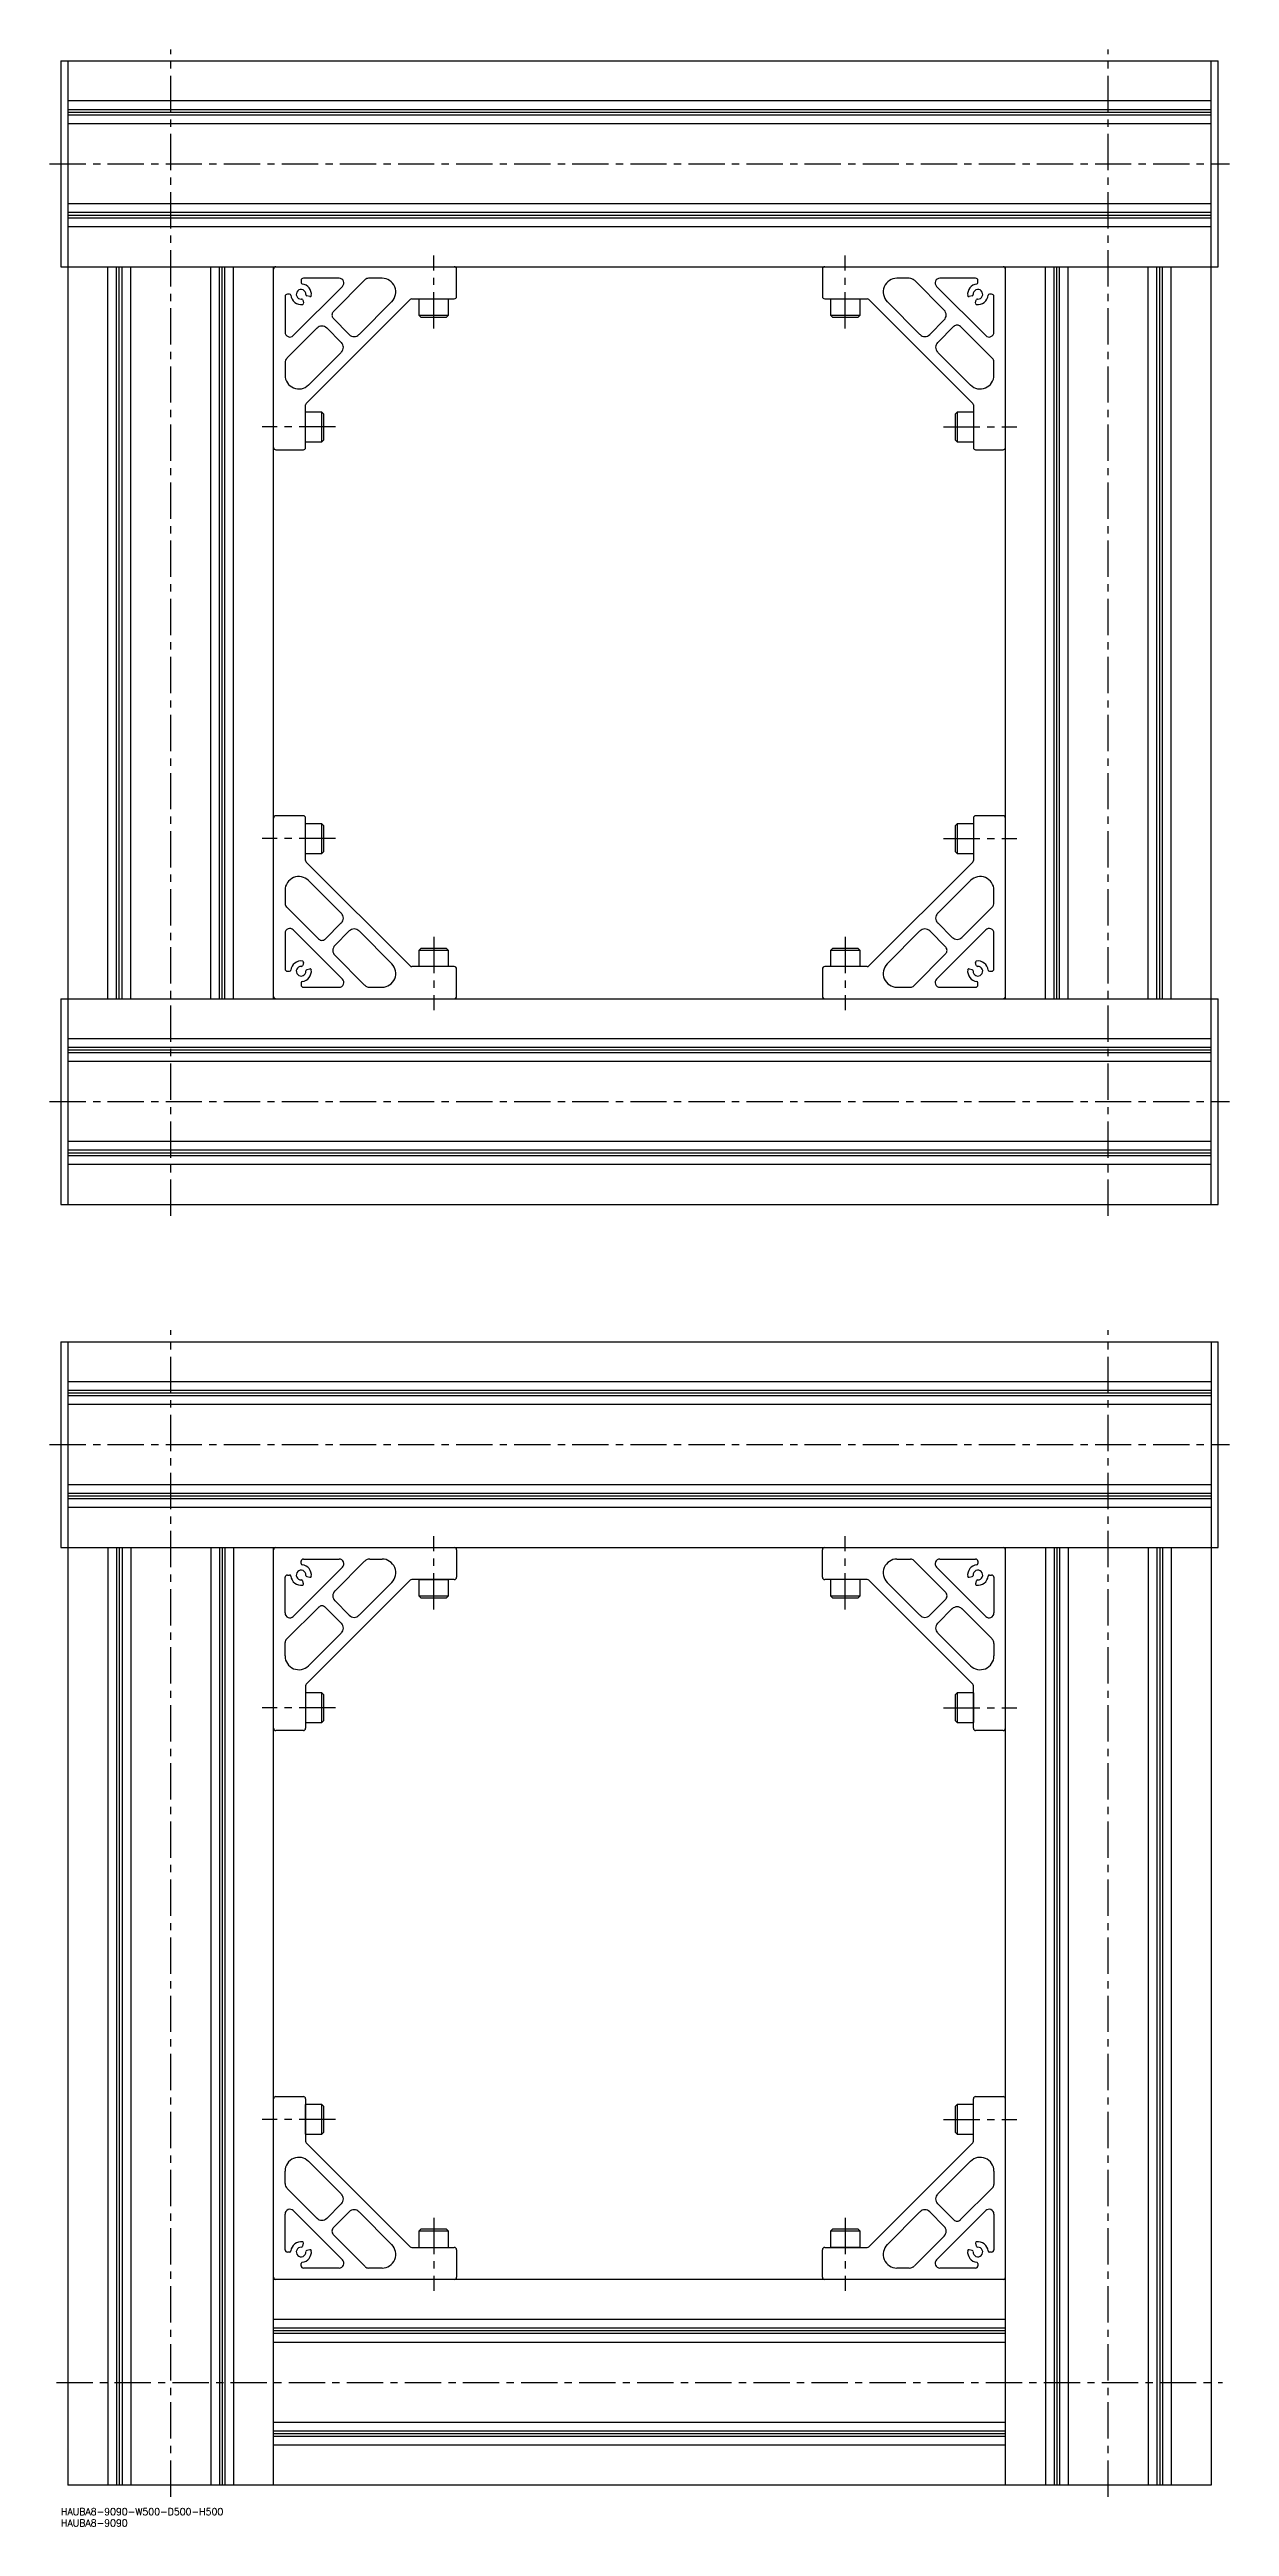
# Model space of a CAD drawing. Extents: x -5 to 1221, y -8 to 1075.
# Drawn here: x -5 to 511, y -8 to 1075 of the extents above; entities that cross this region are included whole.
import ezdxf

# ---------------------------------------------------------------- set-up
doc = ezdxf.new("R2010")
doc.units = 0
doc.header["$LTSCALE"] = 0.5
doc.linetypes.add('CENTER', pattern=[50.8, 31.75, -6.35, 6.35, -6.35])
for name, color, linetype in [('MSM_CENTER', 1, 'CENTER'), ('MSM_CONTINUOUS', 7, 'CONTINUOUS'), ('MSM_PART_NUMBER', 7, 'CONTINUOUS')]:
    doc.layers.add(name, color=color, linetype=linetype)
doc.styles.get("Standard").update_dxf_attribs({"font": 'txt.shx', "height": 3, "bigfont": 'bigfont.shx'})

# ---------------------------------------------------------------- blocks, each defined once
blk = doc.blocks.new('*U8')
at = {"layer": 'MSM_PART_NUMBER'}
blk.add_text('HAUBA8-9090-W500-D500-H500', height=3, dxfattribs=at).set_placement((0, -3))
blk = doc.blocks.new('*U9')
at = {"layer": 'MSM_PART_NUMBER'}
blk.add_text('HAUBA8-9090', height=3, dxfattribs=at).set_placement((0, -8))

msp = doc.modelspace()

# ---------------------------------------------------------------- linework, layer by layer
at = {"layer": 'MSM_CENTER'}
for p, q in [((48, 565), (48, 1075)), ((458, 565), (458, 1075)), ((-5, 1025), (511, 1025)), ((163, 953), (163, 985)), ((343, 953), (343, 985)), ((120, 910), (88, 910)), ((386, 910), (418, 910)), ((120, 730), (88, 730)), ((386, 730), (418, 730)), ((163, 687), (163, 655)), ((343, 687), (343, 655)), ((-5, 615), (511, 615)), ((48, 5), (48, 515)), ((458, 5), (458, 515)), ((-5, 465), (511, 465)), ((163, 393), (163, 425)), ((343, 393), (343, 425)), ((120, 350), (88, 350)), ((386, 350), (418, 350)), ((120, 170), (88, 170)), ((386, 170), (418, 170)), ((163, 127), (163, 95)), ((343, 127), (343, 95)), ((-2, 55), (508, 55))]:
    msp.add_line(p, q, dxfattribs=at)
at = {"layer": 'MSM_CONTINUOUS'}
for p, q in [((0, 1070), (506, 1070)), ((0, 1070), (0, 980)), ((3, 1070), (3, 570)), ((503, 570), (503, 1070)), ((506, 980), (506, 1070)), ((503, 1052.5), (3, 1052.5)), ((503, 1048.7), (3, 1048.7)), ((503, 1047.5), (3, 1047.5)), ((503, 1046.3), (3, 1046.3)), ((503, 1042.5), (3, 1042.5)), ((503, 1007.5), (3, 1007.5)), ((503, 1003.7), (3, 1003.7)), ((503, 1002.5), (3, 1002.5)), ((503, 1001.3), (3, 1001.3)), ((503, 997.5), (3, 997.5)), ((0, 980), (506, 980)), ((20.5, 660), (20.5, 980)), ((24.3, 660), (24.3, 980)), ((25.5, 660), (25.5, 980)), ((26.7, 660), (26.7, 980)), ((30.5, 660), (30.5, 980)), ((65.5, 660), (65.5, 980)), ((69.3, 660), (69.3, 980)), ((70.5, 660), (70.5, 980)), ((71.7, 660), (71.7, 980)), ((75.5, 660), (75.5, 980)), ((93, 660), (93, 980)), ((121.6, 975), (106, 975)), ((140.4, 975), (134.5, 975)), ((173, 967), (173, 979)), ((333, 979), (333, 967)), ((371, 975), (365.6, 975)), ((400, 975), (384.4, 975)), ((413, 660), (413, 980)), ((430.5, 660), (430.5, 980)), ((434.3, 660), (434.3, 980)), ((435.5, 660), (435.5, 980)), ((436.7, 660), (436.7, 980)), ((440.5, 660), (440.5, 980)), ((475.5, 660), (475.5, 980)), ((479.3, 660), (479.3, 980)), ((480.5, 660), (480.5, 980)), ((481.7, 660), (481.7, 980)), ((485.5, 660), (485.5, 980)), ((98, 967), (98, 951.4)), ((100, 968), (99, 968)), ((101.6, 949.9), (123.1, 971.4)), ((105, 974), (105, 973)), ((105.7, 965.5), (106, 964.2)), ((107.3, 920.3), (152.7, 965.7)), ((108.8, 967), (107.5, 967.3)), ((133.1, 974.4), (119, 960.3)), ((130.4, 950.4), (144.7, 964.8)), ((153.4, 966), (172, 966)), ((156.5, 966), (156.5, 958.9)), ((169.5, 958.9), (169.5, 966)), ((334, 966), (352.6, 966)), ((336.5, 966), (336.5, 958.9)), ((336.5, 966), (349.5, 966)), ((349.5, 958.9), (349.5, 966)), ((353.3, 965.7), (398.7, 920.3)), ((361.3, 964.8), (375.6, 950.4)), ((386.3, 961), (373.2, 974.1)), ((382.9, 971.4), (404.4, 949.9)), ((398.5, 967.3), (397.2, 967)), ((400, 964.2), (400.3, 965.5)), ((401, 973), (401, 974)), ((407, 968), (406, 968)), ((408, 951.4), (408, 967)), ((112, 953.3), (98.9, 940.2)), ((122.6, 946.9), (116.2, 953.3)), ((119, 957.5), (126.1, 950.4)), ((156.5, 958.9), (157.4, 958)), ((156.5, 958.9), (169.5, 958.9)), ((157.4, 958), (168.6, 958)), ((168.6, 958), (169.5, 958.9)), ((336.5, 958.9), (337.4, 958)), ((336.5, 958.9), (349.5, 958.9)), ((337.4, 958), (348.6, 958)), ((348.6, 958), (349.5, 958.9)), ((379.9, 950.4), (386.3, 956.8)), ((390.5, 954), (383.4, 946.9)), ((407.4, 939.9), (393.3, 954)), ((108.2, 928.3), (122.6, 942.6)), ((383.4, 942.6), (397.8, 928.3)), ((98, 938), (98, 932.6)), ((408, 932.6), (408, 938.5)), ((107, 901), (107, 919.6)), ((114.1, 916.5), (107, 916.5)), ((107, 903.5), (107, 916.5)), ((115, 915.6), (114.1, 916.5)), ((114.1, 903.5), (114.1, 916.5)), ((115, 904.4), (115, 915.6)), ((391.9, 916.5), (391, 915.6)), ((391, 915.6), (391, 904.4)), ((399, 916.5), (391.9, 916.5)), ((391.9, 916.5), (391.9, 903.5)), ((399, 919.6), (399, 901)), ((94, 900), (106, 900)), ((107, 903.5), (114.1, 903.5)), ((114.1, 903.5), (115, 904.4)), ((391, 904.4), (391.9, 903.5)), ((391.9, 903.5), (399, 903.5)), ((400, 900), (412, 900)), ((106, 740), (94, 740)), ((107, 720.4), (107, 739)), ((114.1, 736.5), (107, 736.5)), ((115, 735.6), (114.1, 736.5)), ((114.1, 723.5), (114.1, 736.5)), ((391.9, 736.5), (391, 735.6)), ((399, 736.5), (391.9, 736.5)), ((391.9, 736.5), (391.9, 723.5)), ((399, 739), (399, 720.4)), ((399, 736.5), (399, 723.5)), ((412, 740), (400, 740)), ((115, 724.4), (115, 735.6)), ((391, 735.6), (391, 724.4)), ((107, 723.5), (114.1, 723.5)), ((152.7, 674.3), (107.3, 719.7)), ((114.1, 723.5), (115, 724.4)), ((398.7, 719.7), (353.3, 674.3)), ((391, 724.4), (391.9, 723.5)), ((391.9, 723.5), (399, 723.5)), ((98, 707.4), (98, 701.5)), ((122.6, 697.4), (108.2, 711.7)), ((397.8, 711.7), (383.4, 697.4)), ((408, 702), (408, 707.4)), ((98.6, 700.1), (112.7, 686)), ((394, 686.7), (407.1, 699.8)), ((98, 688.6), (98, 673)), ((123.1, 668.6), (101.6, 690.1)), ((115.5, 686), (122.6, 693.1)), ((126.1, 689.6), (119.7, 683.2)), ((144.7, 675.2), (130.4, 689.6)), ((375.6, 689.6), (361.3, 675.2)), ((387, 682.5), (379.9, 689.6)), ((404.4, 690.1), (382.9, 668.6)), ((383.4, 693.1), (389.8, 686.7)), ((408, 673), (408, 688.6)), ((99, 672), (100, 672)), ((106, 675.8), (105.7, 674.5)), ((107.5, 672.7), (108.8, 673)), ((119.7, 679), (132.8, 665.9)), ((172, 674), (153.4, 674)), ((157.4, 682), (156.5, 681.1)), ((156.5, 681.1), (156.5, 674)), ((169.5, 681.1), (156.5, 681.1)), ((169.5, 674), (156.5, 674)), ((168.6, 682), (157.4, 682)), ((169.5, 681.1), (168.6, 682)), ((169.5, 674), (169.5, 681.1)), ((173, 661), (173, 673)), ((333, 673), (333, 661)), ((352.6, 674), (334, 674)), ((337.4, 682), (336.5, 681.1)), ((336.5, 681.1), (336.5, 674)), ((349.5, 681.1), (336.5, 681.1)), ((348.6, 682), (337.4, 682)), ((349.5, 681.1), (348.6, 682)), ((349.5, 674), (349.5, 681.1)), ((372.9, 665.6), (387, 679.7)), ((397.2, 673), (398.5, 672.7)), ((400.3, 674.5), (400, 675.8)), ((406, 672), (407, 672)), ((105, 667), (105, 666)), ((106, 665), (121.6, 665)), ((135, 665), (140.4, 665)), ((365.6, 665), (371.5, 665)), ((384.4, 665), (400, 665)), ((401, 666), (401, 667)), ((0, 660), (506, 660)), ((0, 660), (0, 570)), ((506, 570), (506, 660)), ((503, 642.5), (3, 642.5)), ((503, 638.7), (3, 638.7)), ((503, 637.5), (3, 637.5)), ((503, 636.3), (3, 636.3)), ((503, 632.5), (3, 632.5)), ((503, 597.5), (3, 597.5)), ((503, 593.7), (3, 593.7)), ((503, 592.5), (3, 592.5)), ((503, 591.3), (3, 591.3)), ((503, 587.5), (3, 587.5)), ((0, 570), (506, 570)), ((0, 510), (0, 420)), ((0, 510), (506, 510)), ((3, 510), (3, 10)), ((503, 510), (503, 10)), ((506, 420), (506, 510)), ((503, 492.5), (3, 492.5)), ((503, 488.7), (3, 488.7)), ((503, 487.5), (3, 487.5)), ((503, 486.3), (3, 486.3)), ((503, 482.5), (3, 482.5)), ((503, 447.5), (3, 447.5)), ((503, 443.7), (3, 443.7)), ((503, 442.5), (3, 442.5)), ((503, 441.3), (3, 441.3)), ((503, 437.5), (3, 437.5)), ((0, 420), (506, 420)), ((20.5, 420), (20.5, 10)), ((24.3, 420), (24.3, 10)), ((25.5, 420), (25.5, 10)), ((26.7, 420), (26.7, 10)), ((30.5, 420), (30.5, 10)), ((65.5, 420), (65.5, 10)), ((69.3, 420), (69.3, 10)), ((70.5, 420), (70.5, 10)), ((71.7, 420), (71.7, 10)), ((75.5, 420), (75.5, 10)), ((93, 10), (93, 420)), ((105, 413), (105, 414)), ((106, 415), (121.6, 415)), ((119.7, 401), (132.8, 414.1)), ((135, 415), (140.4, 415)), ((173, 419), (173, 407)), ((333, 407), (333, 419)), ((365.6, 415), (371.5, 415)), ((372.9, 414.4), (387, 400.3)), ((384.4, 415), (400, 415)), ((401, 414), (401, 413)), ((413, 10), (413, 420)), ((430.5, 420), (430.5, 10)), ((434.3, 420), (434.3, 10)), ((435.5, 420), (435.5, 10)), ((436.7, 420), (436.7, 10)), ((440.5, 420), (440.5, 10)), ((475.5, 420), (475.5, 10)), ((479.3, 420), (479.3, 10)), ((480.5, 420), (480.5, 10)), ((481.7, 420), (481.7, 10)), ((485.5, 420), (485.5, 10)), ((98, 391.4), (98, 407)), ((99, 408), (100, 408)), ((123.1, 411.4), (101.6, 389.9)), ((106, 404.2), (105.7, 405.5)), ((152.7, 405.7), (107.3, 360.3)), ((107.5, 407.3), (108.8, 407)), ((144.7, 404.8), (130.4, 390.4)), ((172, 406), (153.4, 406)), ((156.5, 406), (156.5, 398.9)), ((156.5, 406), (169.5, 406)), ((169.5, 398.9), (169.5, 406)), ((352.6, 406), (334, 406)), ((336.5, 406), (336.5, 398.9)), ((349.5, 398.9), (349.5, 406)), ((398.7, 360.3), (353.3, 405.7)), ((375.6, 390.4), (361.3, 404.8)), ((404.4, 389.9), (382.9, 411.4)), ((397.2, 407), (398.5, 407.3)), ((400.3, 405.5), (400, 404.2)), ((406, 408), (407, 408)), ((408, 407), (408, 391.4)), ((98.6, 379.9), (112.7, 394)), ((115.5, 394), (122.6, 386.9)), ((126.1, 390.4), (119.7, 396.8)), ((156.5, 398.9), (157.4, 398)), ((156.5, 398.9), (169.5, 398.9)), ((157.4, 398), (168.6, 398)), ((168.6, 398), (169.5, 398.9)), ((336.5, 398.9), (337.4, 398)), ((336.5, 398.9), (349.5, 398.9)), ((337.4, 398), (348.6, 398)), ((348.6, 398), (349.5, 398.9)), ((387, 397.5), (379.9, 390.4)), ((383.4, 386.9), (389.8, 393.3)), ((394, 393.3), (407.1, 380.2)), ((122.6, 382.6), (108.2, 368.3)), ((397.8, 368.3), (383.4, 382.6)), ((98, 372.6), (98, 378.5)), ((408, 378), (408, 372.6)), ((107, 359.6), (107, 341)), ((399, 341), (399, 359.6)), ((114.1, 356.5), (107, 356.5)), ((115, 355.6), (114.1, 356.5)), ((114.1, 343.5), (114.1, 356.5)), ((115, 344.4), (115, 355.6)), ((391.9, 356.5), (391, 355.6)), ((391, 355.6), (391, 344.4)), ((399, 356.5), (391.9, 356.5)), ((391.9, 356.5), (391.9, 343.5)), ((399, 356.5), (399, 343.5)), ((106, 340), (94, 340)), ((107, 343.5), (114.1, 343.5)), ((114.1, 343.5), (115, 344.4)), ((391, 344.4), (391.9, 343.5)), ((391.9, 343.5), (399, 343.5)), ((412, 340), (400, 340)), ((94, 180), (106, 180)), ((107, 179), (107, 160.4)), ((114.1, 176.5), (107, 176.5)), ((107, 163.5), (107, 176.5)), ((115, 175.6), (114.1, 176.5)), ((114.1, 163.5), (114.1, 176.5)), ((115, 164.4), (115, 175.6)), ((391.9, 176.5), (391, 175.6)), ((391, 175.6), (391, 164.4)), ((399, 176.5), (391.9, 176.5)), ((391.9, 176.5), (391.9, 163.5)), ((399, 160.4), (399, 179)), ((400, 180), (412, 180)), ((107, 163.5), (114.1, 163.5)), ((114.1, 163.5), (115, 164.4)), ((391, 164.4), (391.9, 163.5)), ((391.9, 163.5), (399, 163.5)), ((107.3, 159.7), (152.7, 114.3)), ((108.2, 151.7), (122.6, 137.4)), ((353.3, 114.3), (398.7, 159.7)), ((383.4, 137.4), (397.8, 151.7)), ((98, 142), (98, 147.4)), ((408, 147.4), (408, 141.5)), ((112, 126.7), (98.9, 139.8)), ((101.6, 130.1), (123.1, 108.6)), ((122.6, 133.1), (116.2, 126.7)), ((382.9, 108.6), (404.4, 130.1)), ((390.5, 126), (383.4, 133.1)), ((407.4, 140.1), (393.3, 126)), ((98, 113), (98, 128.6)), ((119, 122.5), (126.1, 129.6)), ((133.1, 105.6), (119, 119.7)), ((130.4, 129.6), (144.7, 115.2)), ((157.4, 122), (156.5, 121.1)), ((156.5, 121.1), (156.5, 114)), ((169.5, 121.1), (156.5, 121.1)), ((168.6, 122), (157.4, 122)), ((169.5, 121.1), (168.6, 122)), ((169.5, 114), (169.5, 121.1)), ((337.4, 122), (336.5, 121.1)), ((336.5, 121.1), (336.5, 114)), ((349.5, 121.1), (336.5, 121.1)), ((348.6, 122), (337.4, 122)), ((349.5, 121.1), (348.6, 122)), ((349.5, 114), (349.5, 121.1)), ((361.3, 115.2), (375.6, 129.6)), ((379.9, 129.6), (386.3, 123.2)), ((408, 128.6), (408, 113)), ((100, 112), (99, 112)), ((105.7, 114.5), (106, 115.8)), ((108.8, 113), (107.5, 112.7)), ((153.4, 114), (172, 114)), ((173, 113), (173, 101)), ((333, 101), (333, 113)), ((334, 114), (352.6, 114)), ((349.5, 114), (336.5, 114)), ((386.3, 119), (373.2, 105.9)), ((398.5, 112.7), (397.2, 113)), ((400, 115.8), (400.3, 114.5)), ((407, 112), (406, 112)), ((413, 100), (93, 100)), ((105, 106), (105, 107)), ((121.6, 105), (106, 105)), ((140.4, 105), (134.5, 105)), ((371, 105), (365.6, 105)), ((400, 105), (384.4, 105)), ((401, 107), (401, 106)), ((413, 82.5), (93, 82.5)), ((413, 78.7), (93, 78.7)), ((413, 77.5), (93, 77.5)), ((413, 76.3), (93, 76.3)), ((413, 72.5), (93, 72.5)), ((413, 37.5), (93, 37.5)), ((413, 33.7), (93, 33.7)), ((413, 32.5), (93, 32.5)), ((413, 31.3), (93, 31.3)), ((413, 27.5), (93, 27.5)), ((503, 10), (3, 10))]:
    msp.add_line(p, q, dxfattribs=at)
for centre, radius, start, end in [((94, 979), 1, 90, 180), ((106, 974), 1, 90, 180), ((121.6, 972.9), 2.1, 315, 90), ((134.5, 973), 2, 90.0011, 135.0008), ((140.4, 969), 6, 315, 90), ((172, 979), 1, 0, 90), ((334, 979), 1, 90, 180), ((365.6, 969), 6, 90.0001, 225), ((371, 972), 3, 45.0002, 90.0002), ((384.4, 972.9), 2.1, 90, 225), ((400, 974), 1, 0, 90), ((412, 979), 1, 0, 90), ((99, 967), 1, 90, 180), ((100, 967.5), 0.5, 5.7396, 89.9987), ((105, 968), 4.5, 185.7391, 277.8199), ((105, 968), 2.1, 356.0879, 273.9134), ((105.5, 973), 0.5, 179.9984, 264.2635), ((105.2, 965.4), 0.5, 14.9999, 93.9134), ((105, 968), 4.5, 352.1807, 84.2603), ((105.5, 964), 0.5, 277.8225, 14.9997), ((107.6, 967.8), 0.5, 176.0879, 255.0001), ((109, 967.5), 0.5, 255.0014, 352.1789), ((153.4, 965), 1, 89.9986, 134.9989), ((172, 967), 1, 270, 0), ((334, 967), 1, 180, 270), ((352.6, 965), 1, 45.0005, 90.0008), ((401, 968), 4.5, 95.7391, 187.8199), ((397, 967.5), 0.5, 187.8225, 284.9997), ((398.4, 967.8), 0.5, 284.9999, 3.9134), ((401, 968), 2.1, 266.0879, 183.9134), ((400.5, 964), 0.5, 165.0014, 262.1789), ((400.8, 965.4), 0.5, 86.0879, 165.0001), ((401, 968), 4.5, 262.1807, 354.2603), ((400.5, 973), 0.5, 275.7396, 359.9987), ((406, 967.5), 0.5, 89.9984, 174.2635), ((407, 967), 1, 0, 90), ((114.1, 951.1), 3, 45.0001, 135.0001), ((120.5, 958.9), 2, 134.9992, 225.0012), ((384.1, 958.9), 3, 315.0001, 45.0001), ((391.9, 952.5), 2, 44.9992, 135.0012), ((100.1, 951.4), 2.1, 180, 315), ((120.5, 944.8), 3, 315.0005, 44.9993), ((128.2, 952.5), 3, 225.0001, 315.0002), ((377.8, 952.5), 3, 225.0005, 314.9993), ((385.5, 944.8), 3, 135.0001, 225.0002), ((405.9, 951.4), 2.1, 225, 0), ((101, 938), 3, 135.0002, 180.0002), ((104, 932.6), 6, 180.0001, 315), ((402, 932.6), 6, 225, 360), ((406, 938.5), 2, 0.0011, 45.0008), ((108, 919.6), 1, 135.0005, 180.0008), ((398, 919.6), 1, 359.9986, 44.9989), ((94, 901), 1, 180, 270), ((106, 901), 1, 270, 0), ((400, 901), 1, 180, 270), ((412, 901), 1, 270, 0), ((94, 739), 1, 90, 180), ((106, 739), 1, 0, 90), ((400, 739), 1, 90, 180), ((412, 739), 1, 0, 90), ((108, 720.4), 1, 179.9986, 224.9989), ((398, 720.4), 1, 315.0005, 0.0008), ((104, 707.4), 6, 45, 180), ((402, 707.4), 6, 0.0001, 135), ((100, 701.5), 2, 180.0011, 225.0008), ((120.5, 695.2), 3, 315.0001, 45.0002), ((385.5, 695.2), 3, 135.0005, 224.9993), ((405, 702), 3, 315.0002, 0.0002), ((100.1, 688.6), 2.1, 45, 180), ((114.1, 687.5), 2, 224.9992, 315.0012), ((121.9, 681.1), 3, 135.0001, 225.0001), ((128.2, 687.5), 3, 45.0005, 134.9993), ((377.8, 687.5), 3, 45.0001, 135.0002), ((385.5, 681.1), 2, 314.9992, 45.0012), ((391.9, 688.9), 3, 225.0001, 315.0001), ((405.9, 688.6), 2.1, 0, 135), ((99, 673), 1, 180, 270), ((100, 672.5), 0.5, 269.9984, 354.2635), ((105, 672), 4.5, 82.1807, 174.2603), ((105, 672), 2.1, 86.0879, 3.9134), ((105.2, 674.6), 0.5, 266.0879, 345.0001), ((105, 672), 4.5, 275.7391, 7.8199), ((105.5, 676), 0.5, 345.0014, 82.1789), ((107.6, 672.2), 0.5, 104.9999, 183.9134), ((109, 672.5), 0.5, 7.8225, 104.9997), ((140.4, 671), 6, 270.0001, 45), ((153.4, 675), 1, 225.0005, 270.0008), ((172, 673), 1, 0, 90), ((334, 673), 1, 90, 180), ((352.6, 675), 1, 269.9986, 314.9989), ((365.6, 671), 6, 135, 270), ((397, 672.5), 0.5, 75.0014, 172.1789), ((401, 672), 4.5, 172.1807, 264.2603), ((398.4, 672.2), 0.5, 356.0879, 75.0001), ((401, 672), 2.1, 176.0879, 93.9134), ((400.5, 676), 0.5, 97.8225, 194.9997), ((400.8, 674.6), 0.5, 194.9999, 273.9134), ((401, 672), 4.5, 5.7391, 97.8199), ((406, 672.5), 0.5, 185.7396, 269.9987), ((407, 673), 1, 270, 0), ((94, 661), 1, 180, 270), ((105.5, 667), 0.5, 95.7396, 179.9987), ((106, 666), 1, 180, 270), ((121.6, 667.1), 2.1, 270, 45), ((135, 668), 3, 225.0002, 270.0002), ((172, 661), 1, 270, 0), ((334, 661), 1, 180, 270), ((371.5, 667), 2, 270.0011, 315.0008), ((384.4, 667.1), 2.1, 135, 270), ((400, 666), 1, 270, 0), ((400.5, 667), 0.5, 359.9984, 84.2635), ((412, 661), 1, 270, 0), ((94, 419), 1, 90, 180), ((106, 414), 1, 90, 180), ((105.5, 413), 0.5, 180.0013, 264.2604), ((105, 408), 4.5, 352.1801, 84.2609), ((121.6, 412.9), 2.1, 315, 90), ((135, 412), 3, 89.9998, 134.9998), ((140.4, 409), 6, 315, 89.9999), ((172, 419), 1, 0, 90), ((334, 419), 1, 90, 180), ((365.6, 409), 6, 90, 225), ((371.5, 413), 2, 44.9992, 89.9989), ((384.4, 412.9), 2.1, 90, 225), ((401, 408), 4.5, 95.7397, 187.8193), ((400, 414), 1, 0, 90), ((400.5, 413), 0.5, 275.7365, 0.0016), ((412, 419), 1, 0, 90), ((99, 407), 1, 90, 180), ((100, 407.5), 0.5, 5.7365, 90.0016), ((105, 408), 4.5, 185.7397, 277.8193), ((105, 408), 2.1, 356.0866, 273.9121), ((105.2, 405.4), 0.5, 14.9999, 93.9121), ((105.5, 404), 0.5, 277.8211, 14.9986), ((107.6, 407.8), 0.5, 176.0866, 255.0001), ((109, 407.5), 0.5, 255.0003, 352.1775), ((121.9, 398.9), 3, 134.9999, 224.9999), ((153.4, 405), 1, 89.9992, 134.9995), ((172, 407), 1, 270, 0), ((334, 407), 1, 180, 270), ((352.6, 405), 1, 45.0011, 90.0014), ((397, 407.5), 0.5, 187.8211, 284.9986), ((398.4, 407.8), 0.5, 284.9999, 3.9121), ((401, 408), 2.1, 266.0866, 183.9121), ((400.5, 404), 0.5, 165.0003, 262.1775), ((400.8, 405.4), 0.5, 86.0866, 165.0001), ((401, 408), 4.5, 262.1801, 354.2609), ((406, 407.5), 0.5, 90.0013, 174.2604), ((407, 407), 1, 0, 90), ((100.1, 391.4), 2.1, 180, 315), ((114.1, 392.5), 2, 44.9988, 135.0008), ((128.2, 392.5), 3, 225.0007, 314.9995), ((377.8, 392.5), 3, 224.9998, 314.9999), ((385.5, 398.9), 2, 314.9988, 45.0008), ((391.9, 391.1), 3, 44.9999, 134.9999), ((405.9, 391.4), 2.1, 225, 0), ((100, 378.5), 2, 134.9992, 179.9989), ((120.5, 384.8), 3, 314.9998, 44.9999), ((385.5, 384.8), 3, 135.0007, 224.9995), ((405, 378), 3, 359.9998, 44.9998), ((104, 372.6), 6, 180, 315), ((402, 372.6), 6, 225, 359.9999), ((108, 359.6), 1, 135.0011, 180.0014), ((398, 359.6), 1, 359.9992, 44.9995), ((94, 341), 1, 180, 270), ((106, 341), 1, 270, 0), ((400, 341), 1, 180, 270), ((412, 341), 1, 270, 0), ((94, 179), 1, 90, 180), ((106, 179), 1, 0, 90), ((400, 179), 1, 90, 180), ((412, 179), 1, 0, 90), ((104, 147.4), 6, 45, 179.9999), ((108, 160.4), 1, 179.9992, 224.9995), ((402, 147.4), 6, 0, 135), ((398, 160.4), 1, 315.0011, 0.0014), ((101, 142), 3, 179.9998, 224.9998), ((406, 141.5), 2, 314.9992, 359.9989), ((100.1, 128.6), 2.1, 45, 180), ((120.5, 135.2), 3, 315.0007, 44.9995), ((128.2, 127.5), 3, 44.9998, 134.9999), ((377.8, 127.5), 3, 45.0007, 134.9995), ((385.5, 135.2), 3, 134.9998, 224.9999), ((405.9, 128.6), 2.1, 0, 135), ((114.1, 128.9), 3, 224.9999, 314.9999), ((120.5, 121.1), 2, 134.9988, 225.0008), ((384.1, 121.1), 3, 314.9999, 44.9999), ((391.9, 127.5), 2, 224.9988, 315.0008), ((99, 113), 1, 180, 270), ((100, 112.5), 0.5, 270.0013, 354.2604), ((105, 112), 4.5, 82.1801, 174.2609), ((105, 112), 2.1, 86.0866, 3.9121), ((105.2, 114.6), 0.5, 266.0866, 345.0001), ((105, 112), 4.5, 275.7397, 7.8193), ((105.5, 116), 0.5, 345.0003, 82.1775), ((107.6, 112.2), 0.5, 104.9999, 183.9121), ((109, 112.5), 0.5, 7.8211, 104.9986), ((121.6, 107.1), 2.1, 270, 45), ((140.4, 111), 6, 270, 45), ((153.4, 115), 1, 225.0011, 270.0014), ((172, 113), 1, 0, 90), ((334, 113), 1, 90, 180), ((352.6, 115), 1, 269.9992, 314.9995), ((365.6, 111), 6, 135, 269.9999), ((384.4, 107.1), 2.1, 135, 270), ((397, 112.5), 0.5, 75.0003, 172.1775), ((401, 112), 4.5, 172.1801, 264.2609), ((398.4, 112.2), 0.5, 356.0866, 75.0001), ((401, 112), 2.1, 176.0866, 93.9121), ((400.5, 116), 0.5, 97.8211, 194.9986), ((400.8, 114.6), 0.5, 194.9999, 273.9121), ((401, 112), 4.5, 5.7397, 97.8193), ((406, 112.5), 0.5, 185.7365, 270.0016), ((407, 113), 1, 270, 0), ((94, 101), 1, 180, 270), ((105.5, 107), 0.5, 95.7365, 180.0016), ((106, 106), 1, 180, 270), ((134.5, 107), 2, 224.9992, 269.9989), ((172, 101), 1, 270, 0), ((334, 101), 1, 180, 270), ((371, 108), 3, 269.9998, 314.9998), ((400, 106), 1, 270, 0), ((400.5, 107), 0.5, 0.0013, 84.2604), ((412, 101), 1, 270, 0)]:
    msp.add_arc(centre, radius, start, end, dxfattribs=at)

# ---------------------------------------------------------------- block references
for name in ['*U8', '*U9']:
    msp.add_blockref(name, (0, 0), dxfattribs=at)

doc.saveas('drawing.dxf')
